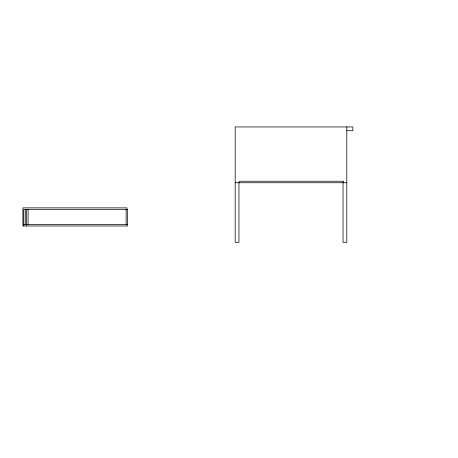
<?xml version="1.0" encoding="UTF-8"?>
<svg xmlns="http://www.w3.org/2000/svg" width="458" height="458" viewBox="0 0 458 458"><rect width="100%" height="100%" fill="white"/><g stroke="black" fill="none" stroke-linecap="round" stroke-linejoin="round"><path stroke-width="0.69" d="M346.803 130.707L352.832 130.707L352.832 126.935L235.189 126.935L235.189 242.322L238.956 242.322L238.956 182.221M235.189 182.742L346.803 182.742M23.764 224.477L127.633 224.477M346.803 126.935L346.803 242.322L343.031 242.322L343.031 182.221M343.58 182.742L343.58 181.236L239.505 181.236L239.505 182.742M126.975 209.277L126.975 207.886L22.9 207.886L22.9 225.983L127.633 225.983L127.633 209.392L23.764 209.392L23.764 225.983M126.122 209.392L126.122 224.477M28.087 209.392L28.087 224.477M26.575 209.392L26.575 225.983M25.27 209.392L25.27 224.477"/></g></svg>
